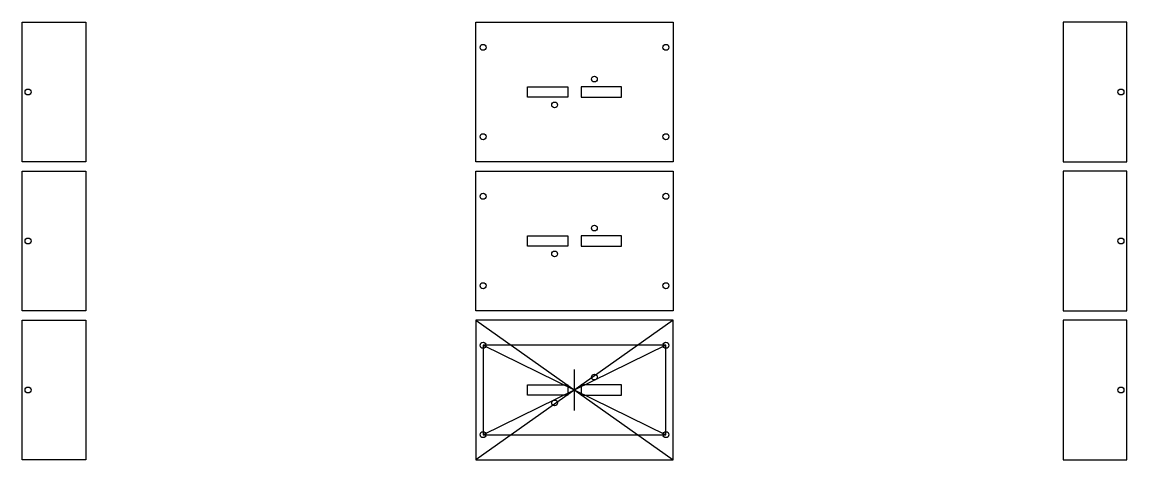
# Model space of a CAD drawing. Header units: millimetres. Extents: x -278 to 278, y -35 to 185.
import ezdxf

# ---------------------------------------------------------------- set-up
doc = ezdxf.new("R2010")
doc.units = ezdxf.units.MM
doc.layers.get('0').update_dxf_attribs({"linetype": 'CONTINUOUS'})

msp = doc.modelspace()

# ---------------------------------------------------------------- linework, layer by layer
for p, q in [((49.6, 35.2), (-49.6, 35.2)), ((-49.6, 35.2), (-49.6, -35.2)), ((49.6, 35.2), (-49.6, -35.2)), ((-49.6, 35.2), (49.6, -35.2)), ((49.6, -35.2), (49.6, 35.2)), ((46, 22.5), (-46, 22.5)), ((-46, 22.5), (-46, -22.5)), ((46, 22.5), (-46, -22.5)), ((-46, 22.5), (46, -22.5)), ((46, -22.5), (46, 22.5)), ((0, -10.32), (0, 10.32)), ((-46, -22.5), (46, -22.5)), ((-49.6, -35.2), (49.6, -35.2))]:
    msp.add_line(p, q)
for points in [[(-246, 114.8), (-278, 114.8), (-278, 185.2), (-246, 185.2)], [(49.6, 114.8), (-49.6, 114.8), (-49.6, 185.2), (49.6, 185.2)], [(246, 114.8), (278, 114.8), (278, 185.2), (246, 185.2)], [(-3.34, 152.54), (-3.34, 147.46), (-23.66, 147.46), (-23.66, 152.54)], [(3.34, 152.54), (3.34, 147.46), (23.66, 147.46), (23.66, 152.54)], [(-246, 39.8), (-278, 39.8), (-278, 110.2), (-246, 110.2)], [(49.6, 39.8), (-49.6, 39.8), (-49.6, 110.2), (49.6, 110.2)], [(246, 39.8), (278, 39.8), (278, 110.2), (246, 110.2)], [(-3.34, 77.54), (-3.34, 72.46), (-23.66, 72.46), (-23.66, 77.54)], [(3.34, 77.54), (3.34, 72.46), (23.66, 72.46), (23.66, 77.54)], [(-246, -35.2), (-278, -35.2), (-278, 35.2), (-246, 35.2)], [(278, 35.2), (246, 35.2), (246, -35.2), (278, -35.2)], [(-3.34, -2.54), (-23.66, -2.54), (-23.66, 2.54), (-3.34, 2.54)], [(3.34, 2.54), (3.34, -2.54), (23.66, -2.54), (23.66, 2.54)]]:
    msp.add_lwpolyline(points, close=True)
for centre, radius in [((-46, 172.5), 1.5), ((46, 172.5), 1.5), ((10, 156.5), 1.45), ((-275, 150), 1.5), ((275, 150), 1.5), ((-10, 143.5), 1.45), ((-46, 127.5), 1.5), ((46, 127.5), 1.5), ((-46, 97.5), 1.5), ((46, 97.5), 1.5), ((10, 81.5), 1.45), ((-275, 75), 1.5), ((275, 75), 1.5), ((-10, 68.5), 1.45), ((-46, 52.5), 1.5), ((46, 52.5), 1.5), ((-46, 22.5), 1.5), ((46, 22.5), 1.5), ((10, 6.5), 1.45), ((-275, 0), 1.5), ((275, 0), 1.5), ((-10, -6.5), 1.45), ((-46, -22.5), 1.5), ((46, -22.5), 1.5)]:
    msp.add_circle(centre, radius)

doc.saveas('drawing.dxf')
